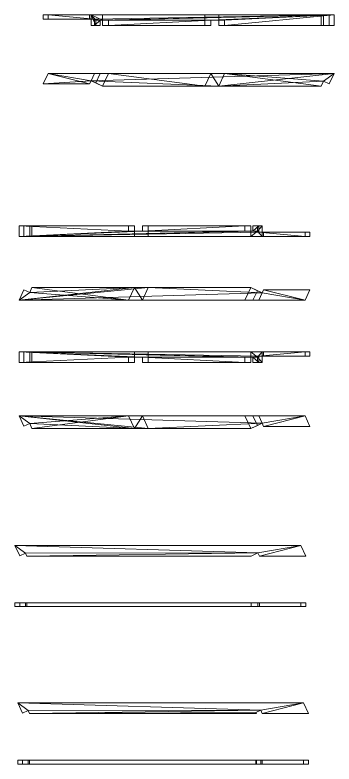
# Model space of a CAD drawing. Header units: millimetres. Extents: x 1039 to 86168, y -97507 to 20336.
# Drawn here: x 77516 to 83599, y -97507 to -83243 of the extents above; entities that cross this region are included whole.
import ezdxf

# ---------------------------------------------------------------- set-up
doc = ezdxf.new("R2010")
doc.units = ezdxf.units.MM
doc.header["$MEASUREMENT"] = 0
doc.layers.add('Чертежи клееныого БАЛКИ', color=7, linetype='Continuous')
doc.layers.add('чертежи стропило', color=7, linetype='Continuous')

# ---------------------------------------------------------------- blocks, each defined once
blk = doc.blocks.new('Морф_79198445-B18C-4F0B-9041-B1288F40DA54')
at = {"layer": 'Чертежи клееныого БАЛКИ', "lineweight": 0}
mesh = blk.add_polyface(dxfattribs=at)
corners = [(77841, -87459, 404), (77841, -87259, 404), (79794, -87259, 404), (79794, -87359, 404), (79794, -87359, 404), (79794, -87459, 404), (77797, -87459, 498), (77688, -87459, 447), (77688, -87259, 447), (77797, -87259, 498), (77597, -87459, 644), (77597, -87259, 644), (79682, -87259, 644), (79682, -87359, 644), (79794, -87459, 404), (80058, -87459, 404), (80058, -87459, 404), (82011, -87459, 404), (82229, -87459, 505), (82257, -87459, 444), (83140, -87459, 444), (83047, -87459, 644), (83047, -87379, 644), (82164, -87379, 644), (82164, -87259, 644), (82054, -87259, 644), (82054, -87359, 644), (81899, -87359, 644), (81899, -87259, 644), (79947, -87259, 644), (79947, -87359, 644), (79794, -87359, 404), (80058, -87359, 404), (80059, -87359, 404), (80058, -87359, 404), (80059, -87259, 404), (82011, -87259, 404), (82011, -87259, 404), (82011, -87359, 404), (82138, -87359, 463), (82138, -87259, 463), (82257, -87379, 444), (83140, -87379, 444), (82229, -87379, 505), (82229, -87259, 505)]
mesh.append_faces([[corners[k] for k in face] for face in [(6, 7, 8, 9), (7, 10, 11, 8), (0, 6, 9, 1), (13, 3, 2, 12), (15, 14, 31, 32), (16, 15, 32, 34), (14, 5, 4, 31), (38, 27, 26, 39), (26, 25, 40, 39), (27, 38, 37, 28), (33, 30, 29, 35), (20, 19, 41, 42), (21, 20, 42, 22), (19, 18, 43, 41), (40, 25, 24, 44), (24, 23, 43, 44)]], dxfattribs={"color": 21})
mesh.append_faces([[corners[k] for k in face] for face in [(36, 28, 37), (44, 39, 40), (22, 43, 23)]], dxfattribs={"vtx0": -1, "color": 21})
mesh.append_faces([[corners[k] for k in face] for face in [(21, 23, 10)]], dxfattribs={"vtx0": -1, "vtx1": -1, "color": 21})
mesh.append_faces([[corners[k] for k in face] for face in [(10, 6, 14), (10, 14, 16), (10, 16, 18), (27, 30, 10), (23, 26, 10), (18, 39, 44)]], dxfattribs={"vtx0": -1, "vtx1": -1, "vtx2": -1, "color": 21})
mesh.append_faces([[corners[k] for k in face] for face in [(9, 11, 12), (21, 18, 19), (13, 11, 10), (17, 37, 38), (17, 38, 39)]], dxfattribs={"vtx0": -1, "vtx2": -1, "color": 21})
mesh.append_faces([[corners[k] for k in face] for face in [(2, 1, 12), (5, 14, 0), (20, 21, 19), (22, 23, 21), (4, 3, 31), (33, 34, 30), (17, 16, 35, 36)]], dxfattribs={"vtx1": -1, "color": 21})
mesh.append_faces([[corners[k] for k in face] for face in [(1, 9, 12), (6, 0, 14), (21, 10, 18), (30, 13, 10), (27, 28, 30), (26, 27, 10), (23, 24, 26), (13, 30, 31), (3, 13, 31), (32, 31, 30), (34, 32, 30), (18, 17, 39)]], dxfattribs={"vtx1": -1, "vtx2": -1, "color": 21})
mesh.append_faces([[corners[k] for k in face] for face in [(0, 1, 2, 5), (9, 8, 11), (10, 7, 6), (16, 17, 18), (13, 12, 11), (28, 29, 30), (24, 25, 26), (17, 36, 37)]], dxfattribs={"vtx2": -1, "color": 21})
mesh.append_faces([[corners[k] for k in face] for face in [(36, 35, 29, 28), (22, 42, 41, 43)]], dxfattribs={"vtx3": -1, "color": 21})
blk = doc.blocks.new('Морф_FDF92C33-BCAD-4884-92CD-4115ED9C70C8')
at = {"layer": 'Чертежи клееныого БАЛКИ', "lineweight": 0}
mesh = blk.add_polyface(dxfattribs=at)
corners = [(78939, -83243, 463), (78056, -83243, 463), (78056, -83323, 463), (78939, -83323, 463), (78149, -83243, 263), (78149, -83323, 263), (78967, -83243, 402), (78967, -83323, 402), (79032, -83323, 263), (78967, -83443, 402), (79032, -83443, 263), (79142, -83443, 263), (79058, -83443, 444), (79185, -83243, 503), (81138, -83243, 503), (81138, -83243, 503), (81403, -83243, 503), (81402, -83243, 503), (83355, -83243, 503), (83399, -83243, 409), (83508, -83243, 460), (83599, -83243, 263), (83599, -83443, 263), (81514, -83443, 263), (81514, -83343, 263), (81250, -83343, 263), (81250, -83443, 263), (79297, -83443, 263), (79297, -83343, 263), (79142, -83343, 263), (79058, -83343, 444), (79185, -83343, 503), (79185, -83443, 503), (79185, -83443, 503), (81138, -83443, 503), (81138, -83343, 503), (81403, -83343, 503), (81138, -83343, 503), (81138, -83343, 503), (81402, -83343, 503), (81402, -83343, 503), (81402, -83443, 503), (83355, -83443, 503), (83508, -83443, 460), (83399, -83443, 409)]
mesh.append_faces([[corners[k] for k in face] for face in [(0, 1, 2, 3), (1, 4, 5, 2), (6, 0, 3, 7), (9, 10, 11, 12), (8, 10, 9, 7), (29, 28, 31, 30), (11, 29, 30, 12), (32, 31, 28, 27), (16, 15, 35, 36), (15, 14, 38, 35), (17, 16, 36, 39), (37, 34, 26, 25), (40, 24, 23, 41), (21, 20, 43, 22), (19, 18, 42, 44), (20, 19, 44, 43)]], dxfattribs={"color": 21})
mesh.append_faces([[corners[k] for k in face] for face in [(2, 7, 3), (4, 8, 5), (33, 31, 32), (34, 27, 26), (17, 41, 42, 18)]], dxfattribs={"vtx0": -1, "color": 21})
mesh.append_faces([[corners[k] for k in face] for face in [(13, 31, 33)]], dxfattribs={"vtx0": -1, "vtx1": -1, "color": 21})
mesh.append_faces([[corners[k] for k in face] for face in [(16, 19, 21), (6, 16, 21), (21, 25, 28), (21, 29, 8)]], dxfattribs={"vtx0": -1, "vtx1": -1, "vtx2": -1, "color": 21})
mesh.append_faces([[corners[k] for k in face] for face in [(16, 18, 19), (6, 21, 4), (21, 23, 24), (21, 24, 25), (25, 27, 28), (21, 28, 29), (29, 10, 8), (6, 9, 12), (6, 12, 30), (6, 30, 31), (36, 25, 24), (36, 24, 40), (25, 36, 35), (25, 35, 38), (23, 44, 42)]], dxfattribs={"vtx0": -1, "vtx2": -1, "color": 21})
mesh.append_faces([[corners[k] for k in face] for face in [(17, 18, 16), (1, 0, 4), (39, 36, 40), (37, 25, 38), (41, 23, 42)]], dxfattribs={"vtx1": -1, "color": 21})
mesh.append_faces([[corners[k] for k in face] for face in [(6, 13, 16), (0, 6, 4), (4, 21, 8), (13, 6, 31), (23, 22, 44)]], dxfattribs={"vtx1": -1, "vtx2": -1, "color": 21})
mesh.append_faces([[corners[k] for k in face] for face in [(19, 20, 21), (21, 22, 23), (25, 26, 27), (29, 11, 10), (22, 43, 44)]], dxfattribs={"vtx2": -1, "color": 21})
mesh.append_faces([[corners[k] for k in face] for face in [(2, 5, 8, 7), (34, 33, 32, 27), (14, 13, 33, 34)]], dxfattribs={"vtx3": -1, "color": 21})
blk = doc.blocks.new('Морф_FDE14C74-D588-4BA8-A4E1-20E53CA1A8C9')
at = {"layer": 'Чертежи клееныого БАЛКИ', "lineweight": 0}
mesh = blk.add_polyface(dxfattribs=at)
corners = [(78939, -84556, 463), (78056, -84556, 463), (78056, -84556, 383), (78939, -84556, 383), (78149, -84356, 463), (78149, -84356, 383), (78967, -84495, 463), (78967, -84495, 383), (79032, -84356, 383), (78967, -84495, 263), (79032, -84356, 263), (79142, -84356, 263), (79058, -84537, 263), (79185, -84596, 463), (81138, -84596, 463), (81138, -84596, 463), (81403, -84596, 463), (81402, -84596, 463), (83355, -84596, 463), (83399, -84502, 463), (83508, -84553, 463), (83599, -84356, 463), (83599, -84356, 263), (81514, -84356, 263), (81514, -84356, 363), (81250, -84356, 363), (81250, -84356, 263), (79297, -84356, 263), (79297, -84356, 363), (79142, -84356, 363), (79058, -84537, 363), (79185, -84596, 363), (79185, -84596, 263), (79185, -84596, 263), (81138, -84596, 263), (81138, -84596, 363), (81403, -84596, 363), (81138, -84596, 363), (81138, -84596, 363), (81402, -84596, 363), (81402, -84596, 363), (81402, -84596, 263), (83355, -84596, 263), (83508, -84553, 263), (83399, -84502, 263)]
mesh.append_faces([[corners[k] for k in face] for face in [(0, 1, 2, 3), (1, 4, 5, 2), (6, 0, 3, 7), (9, 10, 11, 12), (8, 10, 9, 7), (29, 28, 31, 30), (11, 29, 30, 12), (32, 31, 28, 27), (16, 15, 35, 36), (15, 14, 38, 35), (17, 16, 36, 39), (37, 34, 26, 25), (40, 24, 23, 41), (21, 20, 43, 22), (19, 18, 42, 44), (20, 19, 44, 43)]], dxfattribs={"color": 21})
mesh.append_faces([[corners[k] for k in face] for face in [(2, 7, 3), (4, 8, 5), (33, 31, 32), (34, 27, 26), (17, 41, 42, 18)]], dxfattribs={"vtx0": -1, "color": 21})
mesh.append_faces([[corners[k] for k in face] for face in [(13, 31, 33)]], dxfattribs={"vtx0": -1, "vtx1": -1, "color": 21})
mesh.append_faces([[corners[k] for k in face] for face in [(16, 19, 21), (6, 16, 21), (21, 25, 28), (21, 29, 8)]], dxfattribs={"vtx0": -1, "vtx1": -1, "vtx2": -1, "color": 21})
mesh.append_faces([[corners[k] for k in face] for face in [(16, 18, 19), (6, 21, 4), (21, 23, 24), (21, 24, 25), (25, 27, 28), (21, 28, 29), (29, 10, 8), (6, 9, 12), (6, 12, 30), (6, 30, 31), (36, 25, 24), (36, 24, 40), (25, 36, 35), (25, 35, 38), (23, 44, 42)]], dxfattribs={"vtx0": -1, "vtx2": -1, "color": 21})
mesh.append_faces([[corners[k] for k in face] for face in [(17, 18, 16), (1, 0, 4), (39, 36, 40), (37, 25, 38), (41, 23, 42)]], dxfattribs={"vtx1": -1, "color": 21})
mesh.append_faces([[corners[k] for k in face] for face in [(6, 13, 16), (0, 6, 4), (4, 21, 8), (13, 6, 31), (23, 22, 44)]], dxfattribs={"vtx1": -1, "vtx2": -1, "color": 21})
mesh.append_faces([[corners[k] for k in face] for face in [(19, 20, 21), (21, 22, 23), (25, 26, 27), (29, 11, 10), (22, 43, 44)]], dxfattribs={"vtx2": -1, "color": 21})
mesh.append_faces([[corners[k] for k in face] for face in [(2, 5, 8, 7), (34, 33, 32, 27), (14, 13, 33, 34)]], dxfattribs={"vtx3": -1, "color": 21})
blk = doc.blocks.new('Морф_A9CA0EA5-B897-4BDA-B81C-DC93556E1638')
at = {"layer": 'Чертежи клееныого БАЛКИ', "lineweight": 0}
mesh = blk.add_polyface(dxfattribs=at)
corners = [(77841, -88435, 444), (77841, -88435, 644), (79794, -88435, 644), (79794, -88435, 544), (79794, -88435, 544), (79794, -88435, 444), (77797, -88529, 444), (77688, -88478, 444), (77688, -88478, 644), (77797, -88529, 644), (77597, -88675, 444), (77597, -88675, 644), (79682, -88675, 644), (79682, -88675, 544), (79794, -88435, 444), (80058, -88435, 444), (80058, -88435, 444), (82011, -88435, 444), (82229, -88536, 444), (82257, -88475, 444), (83140, -88475, 444), (83047, -88675, 444), (83047, -88675, 524), (82164, -88675, 524), (82164, -88675, 644), (82054, -88675, 644), (82054, -88675, 544), (81899, -88675, 544), (81899, -88675, 644), (79947, -88675, 644), (79947, -88675, 544), (79794, -88435, 544), (80058, -88435, 544), (80059, -88435, 544), (80058, -88435, 544), (80059, -88435, 644), (82011, -88435, 644), (82011, -88435, 644), (82011, -88435, 544), (82138, -88494, 544), (82138, -88494, 644), (82257, -88475, 524), (83140, -88475, 524), (82229, -88536, 524), (82229, -88536, 644)]
mesh.append_faces([[corners[k] for k in face] for face in [(6, 7, 8, 9), (7, 10, 11, 8), (0, 6, 9, 1), (13, 3, 2, 12), (15, 14, 31, 32), (16, 15, 32, 34), (14, 5, 4, 31), (38, 27, 26, 39), (26, 25, 40, 39), (27, 38, 37, 28), (33, 30, 29, 35), (20, 19, 41, 42), (21, 20, 42, 22), (19, 18, 43, 41), (40, 25, 24, 44), (24, 23, 43, 44)]], dxfattribs={"color": 21})
mesh.append_faces([[corners[k] for k in face] for face in [(36, 28, 37), (44, 39, 40), (22, 43, 23)]], dxfattribs={"vtx0": -1, "color": 21})
mesh.append_faces([[corners[k] for k in face] for face in [(21, 23, 10)]], dxfattribs={"vtx0": -1, "vtx1": -1, "color": 21})
mesh.append_faces([[corners[k] for k in face] for face in [(10, 6, 14), (10, 14, 16), (10, 16, 18), (27, 30, 10), (23, 26, 10), (18, 39, 44)]], dxfattribs={"vtx0": -1, "vtx1": -1, "vtx2": -1, "color": 21})
mesh.append_faces([[corners[k] for k in face] for face in [(9, 11, 12), (21, 18, 19), (13, 11, 10), (17, 37, 38), (17, 38, 39)]], dxfattribs={"vtx0": -1, "vtx2": -1, "color": 21})
mesh.append_faces([[corners[k] for k in face] for face in [(2, 1, 12), (5, 14, 0), (20, 21, 19), (22, 23, 21), (4, 3, 31), (33, 34, 30), (17, 16, 35, 36)]], dxfattribs={"vtx1": -1, "color": 21})
mesh.append_faces([[corners[k] for k in face] for face in [(1, 9, 12), (6, 0, 14), (21, 10, 18), (30, 13, 10), (27, 28, 30), (26, 27, 10), (23, 24, 26), (13, 30, 31), (3, 13, 31), (32, 31, 30), (34, 32, 30), (18, 17, 39)]], dxfattribs={"vtx1": -1, "vtx2": -1, "color": 21})
mesh.append_faces([[corners[k] for k in face] for face in [(0, 1, 2, 5), (9, 8, 11), (10, 7, 6), (16, 17, 18), (13, 12, 11), (28, 29, 30), (24, 25, 26), (17, 36, 37)]], dxfattribs={"vtx2": -1, "color": 21})
mesh.append_faces([[corners[k] for k in face] for face in [(36, 35, 29, 28), (22, 42, 41, 43)]], dxfattribs={"vtx3": -1, "color": 21})
blk = doc.blocks.new('Морф_91A66E38-077D-4F53-9E70-CEB1870FCF63')
at = {"layer": 'Чертежи клееныого БАЛКИ', "lineweight": 0}
mesh = blk.add_polyface(dxfattribs=at)
corners = [(77841, -89660, 684), (77841, -89860, 684), (79794, -89860, 684), (79794, -89760, 684), (79794, -89760, 684), (79794, -89660, 684), (77797, -89660, 590), (77688, -89660, 641), (77688, -89860, 641), (77797, -89860, 590), (77597, -89660, 444), (77597, -89860, 444), (79682, -89860, 444), (79682, -89760, 444), (79794, -89660, 684), (80058, -89660, 684), (80058, -89660, 684), (82011, -89660, 684), (82229, -89660, 583), (82257, -89660, 644), (83140, -89660, 644), (83047, -89660, 444), (83047, -89740, 444), (82164, -89740, 444), (82164, -89860, 444), (82054, -89860, 444), (82054, -89760, 444), (81899, -89760, 444), (81899, -89860, 444), (79947, -89860, 444), (79947, -89760, 444), (79794, -89760, 684), (80058, -89760, 684), (80059, -89760, 684), (80058, -89760, 684), (80059, -89860, 684), (82011, -89860, 684), (82011, -89860, 684), (82011, -89760, 684), (82138, -89760, 625), (82138, -89860, 625), (82257, -89740, 644), (83140, -89740, 644), (82229, -89740, 583), (82229, -89860, 583)]
mesh.append_faces([[corners[k] for k in face] for face in [(6, 7, 8, 9), (7, 10, 11, 8), (0, 6, 9, 1), (13, 3, 2, 12), (15, 14, 31, 32), (16, 15, 32, 34), (14, 5, 4, 31), (38, 27, 26, 39), (26, 25, 40, 39), (27, 38, 37, 28), (33, 30, 29, 35), (20, 19, 41, 42), (21, 20, 42, 22), (19, 18, 43, 41), (40, 25, 24, 44), (24, 23, 43, 44)]], dxfattribs={"color": 21})
mesh.append_faces([[corners[k] for k in face] for face in [(36, 28, 37), (44, 39, 40), (22, 43, 23)]], dxfattribs={"vtx0": -1, "color": 21})
mesh.append_faces([[corners[k] for k in face] for face in [(21, 23, 10)]], dxfattribs={"vtx0": -1, "vtx1": -1, "color": 21})
mesh.append_faces([[corners[k] for k in face] for face in [(10, 6, 14), (10, 14, 16), (10, 16, 18), (27, 30, 10), (23, 26, 10), (18, 39, 44)]], dxfattribs={"vtx0": -1, "vtx1": -1, "vtx2": -1, "color": 21})
mesh.append_faces([[corners[k] for k in face] for face in [(9, 11, 12), (21, 18, 19), (13, 11, 10), (17, 37, 38), (17, 38, 39)]], dxfattribs={"vtx0": -1, "vtx2": -1, "color": 21})
mesh.append_faces([[corners[k] for k in face] for face in [(2, 1, 12), (5, 14, 0), (20, 21, 19), (22, 23, 21), (4, 3, 31), (33, 34, 30), (17, 16, 35, 36)]], dxfattribs={"vtx1": -1, "color": 21})
mesh.append_faces([[corners[k] for k in face] for face in [(1, 9, 12), (6, 0, 14), (21, 10, 18), (30, 13, 10), (27, 28, 30), (26, 27, 10), (23, 24, 26), (13, 30, 31), (3, 13, 31), (32, 31, 30), (34, 32, 30), (18, 17, 39)]], dxfattribs={"vtx1": -1, "vtx2": -1, "color": 21})
mesh.append_faces([[corners[k] for k in face] for face in [(0, 1, 2, 5), (9, 8, 11), (10, 7, 6), (16, 17, 18), (13, 12, 11), (28, 29, 30), (24, 25, 26), (17, 36, 37)]], dxfattribs={"vtx2": -1, "color": 21})
mesh.append_faces([[corners[k] for k in face] for face in [(36, 35, 29, 28), (22, 42, 41, 43)]], dxfattribs={"vtx3": -1, "color": 21})
blk = doc.blocks.new('Морф_3F02A522-8C9E-477D-B545-2504F28F2FAC')
at = {"layer": 'Чертежи клееныого БАЛКИ', "lineweight": 0}
mesh = blk.add_polyface(dxfattribs=at)
corners = [(77841, -91118, 644), (77841, -91118, 444), (79794, -91118, 444), (79794, -91118, 544), (79794, -91118, 544), (79794, -91118, 644), (77797, -91024, 644), (77688, -91075, 644), (77688, -91075, 444), (77797, -91024, 444), (77597, -90878, 644), (77597, -90878, 444), (79682, -90878, 444), (79682, -90878, 544), (79794, -91118, 644), (80058, -91118, 644), (80058, -91118, 644), (82011, -91118, 644), (82229, -91017, 644), (82257, -91078, 644), (83140, -91078, 644), (83047, -90878, 644), (83047, -90878, 564), (82164, -90878, 564), (82164, -90878, 444), (82054, -90878, 444), (82054, -90878, 544), (81899, -90878, 544), (81899, -90878, 444), (79947, -90878, 444), (79947, -90878, 544), (79794, -91118, 544), (80058, -91118, 544), (80059, -91118, 544), (80058, -91118, 544), (80059, -91118, 444), (82011, -91118, 444), (82011, -91118, 444), (82011, -91118, 544), (82138, -91059, 544), (82138, -91059, 444), (82257, -91078, 564), (83140, -91078, 564), (82229, -91017, 564), (82229, -91017, 444)]
mesh.append_faces([[corners[k] for k in face] for face in [(6, 7, 8, 9), (7, 10, 11, 8), (0, 6, 9, 1), (13, 3, 2, 12), (15, 14, 31, 32), (16, 15, 32, 34), (14, 5, 4, 31), (38, 27, 26, 39), (26, 25, 40, 39), (27, 38, 37, 28), (33, 30, 29, 35), (20, 19, 41, 42), (21, 20, 42, 22), (19, 18, 43, 41), (40, 25, 24, 44), (24, 23, 43, 44)]], dxfattribs={"color": 21})
mesh.append_faces([[corners[k] for k in face] for face in [(36, 28, 37), (44, 39, 40), (22, 43, 23)]], dxfattribs={"vtx0": -1, "color": 21})
mesh.append_faces([[corners[k] for k in face] for face in [(21, 23, 10)]], dxfattribs={"vtx0": -1, "vtx1": -1, "color": 21})
mesh.append_faces([[corners[k] for k in face] for face in [(10, 6, 14), (10, 14, 16), (10, 16, 18), (27, 30, 10), (23, 26, 10), (18, 39, 44)]], dxfattribs={"vtx0": -1, "vtx1": -1, "vtx2": -1, "color": 21})
mesh.append_faces([[corners[k] for k in face] for face in [(9, 11, 12), (21, 18, 19), (13, 11, 10), (17, 37, 38), (17, 38, 39)]], dxfattribs={"vtx0": -1, "vtx2": -1, "color": 21})
mesh.append_faces([[corners[k] for k in face] for face in [(2, 1, 12), (5, 14, 0), (20, 21, 19), (22, 23, 21), (4, 3, 31), (33, 34, 30), (17, 16, 35, 36)]], dxfattribs={"vtx1": -1, "color": 21})
mesh.append_faces([[corners[k] for k in face] for face in [(1, 9, 12), (6, 0, 14), (21, 10, 18), (30, 13, 10), (27, 28, 30), (26, 27, 10), (23, 24, 26), (13, 30, 31), (3, 13, 31), (32, 31, 30), (34, 32, 30), (18, 17, 39)]], dxfattribs={"vtx1": -1, "vtx2": -1, "color": 21})
mesh.append_faces([[corners[k] for k in face] for face in [(0, 1, 2, 5), (9, 8, 11), (10, 7, 6), (16, 17, 18), (13, 12, 11), (28, 29, 30), (24, 25, 26), (17, 36, 37)]], dxfattribs={"vtx2": -1, "color": 21})
mesh.append_faces([[corners[k] for k in face] for face in [(36, 35, 29, 28), (22, 42, 41, 43)]], dxfattribs={"vtx3": -1, "color": 21})
blk = doc.blocks.new('Морф_42F12063-B059-41D3-8745-4C2AF72B8265')
at = {"layer": 'чертежи стропило', "lineweight": 0}
mesh = blk.add_polyface(dxfattribs=at)
corners = [(77661, -96539, 644), (77569, -96342, 644), (77569, -96342, 574), (77661, -96539, 574), (77769, -96488, 644), (77769, -96488, 574), (77795, -96542, 644), (82119, -96542, 644), (82110, -96523, 644), (82201, -96481, 644), (82230, -96542, 644), (83112, -96542, 644), (83019, -96342, 644), (77795, -96542, 574), (83019, -96342, 574), (83112, -96542, 574), (82230, -96542, 574), (82201, -96481, 574), (82110, -96523, 574), (82119, -96542, 574)]
mesh.append_faces([[corners[k] for k in face] for face in [(0, 1, 2, 3), (4, 0, 3, 5), (2, 1, 12, 14), (6, 13, 19, 7), (9, 8, 18, 17), (10, 9, 17, 16), (6, 4, 5, 13), (19, 18, 8, 7), (11, 10, 16, 15), (12, 11, 15, 14)]], dxfattribs={"color": 250})
mesh.append_faces([[corners[k] for k in face] for face in [(1, 4, 9)]], dxfattribs={"vtx0": -1, "vtx1": -1, "vtx2": -1, "color": 250})
mesh.append_faces([[corners[k] for k in face] for face in [(17, 5, 2)]], dxfattribs={"vtx0": -1, "vtx1": -1, "vtx2": -1, "color": 254})
mesh.append_faces([[corners[k] for k in face] for face in [(12, 9, 10)]], dxfattribs={"vtx0": -1, "vtx2": -1, "color": 250})
mesh.append_faces([[corners[k] for k in face] for face in [(17, 13, 5), (17, 2, 14)]], dxfattribs={"vtx0": -1, "vtx2": -1, "color": 254})
mesh.append_faces([[corners[k] for k in face] for face in [(7, 8, 6), (11, 12, 10)]], dxfattribs={"vtx1": -1, "color": 250})
mesh.append_faces([[corners[k] for k in face] for face in [(19, 13, 18), (15, 16, 14)]], dxfattribs={"vtx1": -1, "color": 254})
mesh.append_faces([[corners[k] for k in face] for face in [(8, 9, 6), (4, 6, 9), (12, 1, 9)]], dxfattribs={"vtx1": -1, "vtx2": -1, "color": 250})
mesh.append_faces([[corners[k] for k in face] for face in [(17, 18, 13), (16, 17, 14)]], dxfattribs={"vtx1": -1, "vtx2": -1, "color": 254})
mesh.append_faces([[corners[k] for k in face] for face in [(1, 0, 4)]], dxfattribs={"vtx2": -1, "color": 250})
mesh.append_faces([[corners[k] for k in face] for face in [(5, 3, 2)]], dxfattribs={"vtx2": -1, "color": 254})
blk = doc.blocks.new('Морф_3991A009-0016-47B8-95A2-55CC22CD3D41')
at = {"layer": 'чертежи стропило', "lineweight": 0}
mesh = blk.add_polyface(dxfattribs=at)
corners = [(77608, -93545, 644), (77516, -93349, 644), (77516, -93349, 574), (77608, -93545, 574), (77717, -93495, 574), (77717, -93495, 644), (77742, -93549, 644), (82017, -93549, 644), (82148, -93487, 644), (82177, -93549, 644), (83060, -93549, 644), (82966, -93349, 644), (82966, -93349, 574), (83060, -93549, 574), (82177, -93549, 574), (82148, -93487, 574), (82017, -93549, 574), (77742, -93549, 574)]
mesh.append_faces([[corners[k] for k in face] for face in [(0, 1, 2, 3), (3, 4, 5, 0), (2, 1, 11, 12), (6, 17, 16, 7), (8, 7, 16, 15), (8, 15, 14, 9), (17, 6, 5, 4), (10, 9, 14, 13), (11, 10, 13, 12)]], dxfattribs={"color": 113})
mesh.append_faces([[corners[k] for k in face] for face in [(1, 5, 8), (15, 4, 2)]], dxfattribs={"vtx0": -1, "vtx1": -1, "vtx2": -1, "color": 113})
mesh.append_faces([[corners[k] for k in face] for face in [(11, 8, 9), (15, 17, 4), (15, 2, 12)]], dxfattribs={"vtx0": -1, "vtx2": -1, "color": 113})
mesh.append_faces([[corners[k] for k in face] for face in [(10, 11, 9), (13, 14, 12)]], dxfattribs={"vtx1": -1, "color": 113})
mesh.append_faces([[corners[k] for k in face] for face in [(5, 6, 8), (11, 1, 8), (14, 15, 12)]], dxfattribs={"vtx1": -1, "vtx2": -1, "color": 113})
mesh.append_faces([[corners[k] for k in face] for face in [(1, 0, 5), (6, 7, 8), (4, 3, 2), (15, 16, 17)]], dxfattribs={"vtx2": -1, "color": 113})
blk = doc.blocks.new('Морф_1B39767C-B088-4114-AA57-5B7FBAED1F40')
at = {"layer": 'чертежи стропило', "lineweight": 0}
mesh = blk.add_polyface(dxfattribs=at)
corners = [(77608, -94506, 447), (77516, -94506, 644), (77516, -94436, 644), (77608, -94436, 447), (77717, -94436, 498), (77717, -94506, 498), (77742, -94506, 444), (82017, -94506, 444), (82148, -94506, 505), (82177, -94506, 444), (83060, -94506, 444), (82966, -94506, 644), (82966, -94436, 644), (83060, -94436, 444), (82177, -94436, 444), (82148, -94436, 505), (82017, -94436, 444), (77742, -94436, 444)]
mesh.append_faces([[corners[k] for k in face] for face in [(0, 1, 2, 3), (3, 4, 5, 0), (2, 1, 11, 12), (6, 17, 16, 7), (8, 7, 16, 15), (8, 15, 14, 9), (17, 6, 5, 4), (10, 9, 14, 13), (11, 10, 13, 12)]], dxfattribs={"color": 113})
mesh.append_faces([[corners[k] for k in face] for face in [(1, 5, 8), (15, 4, 2)]], dxfattribs={"vtx0": -1, "vtx1": -1, "vtx2": -1, "color": 113})
mesh.append_faces([[corners[k] for k in face] for face in [(11, 8, 9), (15, 17, 4), (15, 2, 12)]], dxfattribs={"vtx0": -1, "vtx2": -1, "color": 113})
mesh.append_faces([[corners[k] for k in face] for face in [(10, 11, 9), (13, 14, 12)]], dxfattribs={"vtx1": -1, "color": 113})
mesh.append_faces([[corners[k] for k in face] for face in [(5, 6, 8), (11, 1, 8), (14, 15, 12)]], dxfattribs={"vtx1": -1, "vtx2": -1, "color": 113})
mesh.append_faces([[corners[k] for k in face] for face in [(1, 0, 5), (6, 7, 8), (4, 3, 2), (15, 16, 17)]], dxfattribs={"vtx2": -1, "color": 113})
blk = doc.blocks.new('Морф_62EAB8EB-E407-4BD3-A16F-7DD19CB9CF63')
at = {"layer": 'чертежи стропило', "lineweight": 0}
mesh = blk.add_polyface(dxfattribs=at)
corners = [(77661, -97507, 447), (77569, -97507, 644), (77569, -97437, 644), (77661, -97437, 447), (77769, -97507, 498), (77769, -97437, 498), (77795, -97507, 444), (82119, -97507, 444), (82110, -97507, 463), (82201, -97507, 505), (82230, -97507, 444), (83112, -97507, 444), (83019, -97507, 644), (77795, -97437, 444), (83019, -97437, 644), (83112, -97437, 444), (82230, -97437, 444), (82201, -97437, 505), (82110, -97437, 463), (82119, -97437, 444)]
mesh.append_faces([[corners[k] for k in face] for face in [(0, 1, 2, 3), (4, 0, 3, 5), (2, 1, 12, 14), (6, 13, 19, 7), (9, 8, 18, 17), (10, 9, 17, 16), (6, 4, 5, 13), (19, 18, 8, 7), (11, 10, 16, 15), (12, 11, 15, 14)]], dxfattribs={"color": 250})
mesh.append_faces([[corners[k] for k in face] for face in [(1, 4, 9)]], dxfattribs={"vtx0": -1, "vtx1": -1, "vtx2": -1, "color": 250})
mesh.append_faces([[corners[k] for k in face] for face in [(17, 5, 2)]], dxfattribs={"vtx0": -1, "vtx1": -1, "vtx2": -1, "color": 254})
mesh.append_faces([[corners[k] for k in face] for face in [(12, 9, 10)]], dxfattribs={"vtx0": -1, "vtx2": -1, "color": 250})
mesh.append_faces([[corners[k] for k in face] for face in [(17, 13, 5), (17, 2, 14)]], dxfattribs={"vtx0": -1, "vtx2": -1, "color": 254})
mesh.append_faces([[corners[k] for k in face] for face in [(7, 8, 6), (11, 12, 10)]], dxfattribs={"vtx1": -1, "color": 250})
mesh.append_faces([[corners[k] for k in face] for face in [(19, 13, 18), (15, 16, 14)]], dxfattribs={"vtx1": -1, "color": 254})
mesh.append_faces([[corners[k] for k in face] for face in [(8, 9, 6), (4, 6, 9), (12, 1, 9)]], dxfattribs={"vtx1": -1, "vtx2": -1, "color": 250})
mesh.append_faces([[corners[k] for k in face] for face in [(17, 18, 13), (16, 17, 14)]], dxfattribs={"vtx1": -1, "vtx2": -1, "color": 254})
mesh.append_faces([[corners[k] for k in face] for face in [(1, 0, 4)]], dxfattribs={"vtx2": -1, "color": 250})
mesh.append_faces([[corners[k] for k in face] for face in [(5, 3, 2)]], dxfattribs={"vtx2": -1, "color": 254})

msp = doc.modelspace()

# ---------------------------------------------------------------- block references
at = {"layer": 'Чертежи клееныого БАЛКИ', "linetype": 'Continuous', "lineweight": 0}
for name in ['Морф_FDF92C33-BCAD-4884-92CD-4115ED9C70C8', 'Морф_FDE14C74-D588-4BA8-A4E1-20E53CA1A8C9', 'Морф_79198445-B18C-4F0B-9041-B1288F40DA54', 'Морф_A9CA0EA5-B897-4BDA-B81C-DC93556E1638', 'Морф_91A66E38-077D-4F53-9E70-CEB1870FCF63', 'Морф_3F02A522-8C9E-477D-B545-2504F28F2FAC']:
    msp.add_blockref(name, (0, 0), dxfattribs=at)
at = {"layer": 'чертежи стропило', "linetype": 'Continuous', "lineweight": 0}
for name in ['Морф_3991A009-0016-47B8-95A2-55CC22CD3D41', 'Морф_1B39767C-B088-4114-AA57-5B7FBAED1F40', 'Морф_42F12063-B059-41D3-8745-4C2AF72B8265', 'Морф_62EAB8EB-E407-4BD3-A16F-7DD19CB9CF63']:
    msp.add_blockref(name, (0, 0), dxfattribs=at)

doc.saveas('drawing.dxf')
